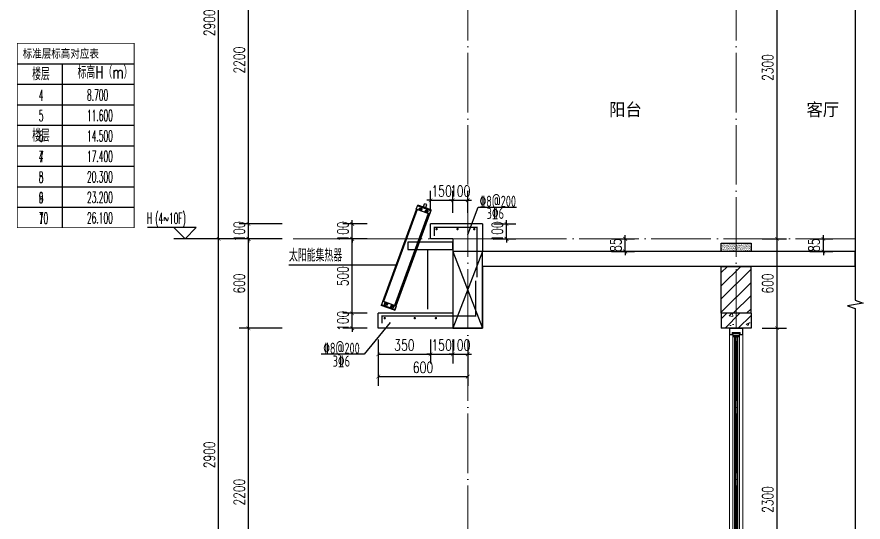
# Model space of a CAD drawing. Extents: x -461650 to 361314, y 245336 to 769729.
# Drawn here: x 239476 to 245150, y 666922 to 670313 of the extents above; entities that cross this region are included whole.
import ezdxf

# ---------------------------------------------------------------- set-up
doc = ezdxf.new("R2010")
doc.units = 0
doc.header["$LTSCALE"] = 1000
doc.linetypes.add('DOTE', pattern=[2.42, 2, -0.2, 0.02, -0.2])
doc.layers.get('0').update_dxf_attribs({"linetype": 'CONTINUOUS'})
doc.layers.get('DEFPOINTS').update_dxf_attribs({"linetype": 'CONTINUOUS'})
for name, color, linetype in [('C-Sheet-图框', 101, 'CONTINUOUS'), ('DIM_ELEV', 3, 'CONTINUOUS'), ('DIM_IDEN', 67, 'CONTINUOUS'), ('DIM_SYMB', 3, 'CONTINUOUS'), ('PUB_DIM', 3, 'CONTINUOUS'), ('PUB_TEXT', 2, 'CONTINUOUS'), ('REIN', 6, 'CONTINUOUS'), ('S-大样-砼线', 7, 'CONTINUOUS'), ('S-引出线', 40, 'CONTINUOUS'), ('TEXT', 2, 'CONTINUOUS'), ('WALL', 5, 'CONTINUOUS'), ('实线层', 7, 'CONTINUOUS'), ('看线', 251, 'CONTINUOUS'), ('立面-看线', 251, 'CONTINUOUS')]:
    doc.layers.add(name, color=color, linetype=linetype)
for name, color, linetype, lineweight in [('DOTE', 19, 'DOTE', 9), ('PUB_HATCH', 8, 'CONTINUOUS', 9), ('S_WINDOW', 144, 'CONTINUOUS', 15), ('细细', 250, 'CONTINUOUS', 0)]:
    doc.layers.add(name, color=color, linetype=linetype, lineweight=lineweight)
doc.styles.add('_TCH_DIM', font='SIMPLEX.shx', dxfattribs={"width": 0.7, "bigfont": 'GBCBIG.shx'})
doc.styles.add('_TCH_DIM_T3', font='SIMPLEX', dxfattribs={"width": 0.705882, "bigfont": 'GBCBIG'})
doc.styles.add('DIM_FONT_T3', font='SIMPLEX', dxfattribs={"width": 0.705882, "bigfont": 'GBCBIG'})
doc.styles.add('TSSD_REIN', font='tssdeng.shx', dxfattribs={"width": 0.7, "height": 300, "bigfont": 'tssdchn.shx'})
doc.styles.add('宋体', font='', dxfattribs={"height": 50})
doc.styles.get('宋体').set_extended_font_data('SimSun')
doc.dimstyles.new('_TCH_ARCH&&25', dxfattribs={"dimtxt": 74.375, "dimasz": 25, "dimexe": 62.5, "dimexo": 75, "dimgap": 25, "dimtad": 1, "dimdec": 0, "dimzin": 0, "dimdsep": 46, "dimtxsty": '_TCH_DIM_T3', "dimblk": 'ARCHTICK', "dimcen": 0.09, "dimclrt": 7, "dimazin": 0, "dimtfac": 1, "dimtdec": 0, "dimtix": 1, "dimtmove": 2, "dimatfit": 3, "dimldrblk": 'ARCHTICK', "dimfxl": 0, "dimtolj": 1, "dimtzin": 0, "dimarcsym": 0})
pattern_1 = [(315, (145053.3697, 680712.4302), (-1.76776695, -1.76776695), []), (315, (145054.5482, 680712.4302), (-1.76776695, -1.76776695), [])]
pattern_2 = [(315, (145053.3697, 678374.192), (-1.76776695, -1.76776695), []), (315, (145054.5482, 678374.192), (-1.76776695, -1.76776695), [])]

# ---------------------------------------------------------------- blocks, each defined once
blk = doc.blocks.new('A$C4D992532')
at = {"layer": 'C-Sheet-图框', "color": 0}
for p, q in [((-871.8, 1100), (-89.1, 1100)), ((-871.8, 1100), (-89.1, 1100)), ((-571.5, 1100), (-571.5, 0)), ((-871.8, 962.5), (-89.1, 962.5)), ((-871.8, 825), (-89.1, 825)), ((-871.8, 687.5), (-89.1, 687.5)), ((-871.8, 550), (-89.1, 550)), ((-871.8, 412.5), (-89.1, 412.5)), ((-871.8, 275), (-89.1, 275)), ((-871.8, 137.5), (-89.1, 137.5))]:
    blk.add_line(p, q, dxfattribs=at)
at = {"layer": 'C-Sheet-图框', "color": 0, "const_width": 6}
blk.add_lwpolyline([(-871.8, 0), (-89.1, 0), (-89.1, 1237.5), (-871.8, 1237.5)], close=True, dxfattribs=at)
at = {"layer": 'PUB_TEXT', "color": 2, "style": '宋体', "width": 0.8}
blk.add_text('标准层标高对应表', height=56.96, dxfattribs=at).set_placement((-835.8, 1139.9))
at = {"layer": 'PUB_TEXT', "style": '_TCH_DIM'}
for s, height, width, p in [('楼层', 84.4, 0.7, (-772.7, 989.5)), ('标高H（m）', 84.4, 0.7, (-468.2, 1000.6)), ('4', 74.4, 0.494118, (-728.4, 851.3)), ('8.700', 74.38, 0.494118, (-405, 853.2)), ('5', 74.4, 0.494118, (-728.4, 713.8)), ('11.600', 74.38, 0.494118, (-405, 715.7)), ('6', 74.4, 0.494118, (-728.4, 576.3)), ('14.500', 74.38, 0.494118, (-405, 578.2)), ('7', 74.4, 0.494118, (-728.4, 438.8)), ('17.400', 74.38, 0.494118, (-405, 440.7)), ('8', 74.4, 0.494118, (-728.4, 301.3)), ('20.300', 74.38, 0.494118, (-405, 303.2)), ('9', 74.4, 0.494118, (-728.4, 163.8)), ('23.200', 74.38, 0.494118, (-405, 165.7)), ('10', 74.38, 0.494118, (-728.4, 26.3)), ('26.100', 74.38, 0.494118, (-405, 28.2))]:
    blk.add_text(s, height=height, dxfattribs=dict(at, width=width)).set_placement(p)
blk = doc.blocks.new('A$C01192DFB')
at = {"layer": '实线层', "color": 5}
for p, q in [((-245.2, 221), (-235.1, 248.7)), ((-244.8, 220.8), (-234.5, 249)), ((-146.5, 211.5), (-236.8, 244.3)), ((-146.9, 212), (-236.2, 244.4)), ((-235.1, 248.7), (-234.7, 248.5)), ((-145.3, 216.4), (-234.6, 248.9)), ((-145.2, 216.5), (-234.5, 249)), ((-219.4, 214.4), (-214.3, 228.2)), ((-196.4, 238.3), (-203, 237.5)), ((-176.7, 228), (-203, 237.5)), ((-196.4, 238.3), (-189.3, 257.6)), ((-196.4, 238.3), (-181.3, 232.8)), ((-174.3, 252.1), (-189.3, 257.6)), ((-181.3, 232.8), (-174.3, 252.1)), ((-181.3, 232.8), (-176.7, 228)), ((-468.5, -396.9), (-243.8, 220.5)), ((-243.5, 220.4), (-468.2, -397)), ((-467.7, -397.2), (-243, 220.2)), ((-240, 219.1), (-464.7, -398.3)), ((-239.5, 218.9), (-464.2, -398.5)), ((-166, 192.2), (-390.7, -425.2)), ((-165.7, 192), (-390.4, -425.3)), ((-381.9, -428.4), (-157.2, 189)), ((-156.8, 188.8), (-381.5, -428.6)), ((-381.1, -428.7), (-156.4, 188.7)), ((-155, 188.2), (-245.2, 221)), ((-219.7, 220.8), (-218.7, 223.5)), ((-217.8, 218.6), (-219.7, 220.8)), ((-218.7, 223.5), (-215.9, 224)), ((-215, 219.1), (-217.8, 218.6)), ((-215.9, 224), (-214, 221.8)), ((-214, 221.8), (-215, 219.1)), ((-179.3, 206.1), (-178.4, 208.8)), ((-177.5, 203.9), (-179.3, 206.1)), ((-179, 199.7), (-174, 213.5)), ((-178.4, 208.8), (-175.5, 209.3)), ((-174.6, 204.4), (-177.5, 203.9)), ((-175.5, 209.3), (-173.7, 207.1)), ((-173.7, 207.1), (-174.6, 204.4)), ((-155.5, 188.3), (-145.2, 216.5)), ((-155, 188.2), (-144.9, 215.9)), ((-144.9, 215.9), (-145.4, 216)), ((-469.9, -396.4), (-480, -424.1)), ((-469.5, -396.6), (-479.7, -424.8)), ((-379.7, -429.2), (-469.9, -396.4)), ((-379.7, -429.2), (-468, -397.1)), ((-480, -424.1), (-479.6, -424.3)), ((-390.4, -457.1), (-479.7, -424.6)), ((-390.5, -457.2), (-479.7, -424.8)), ((-388.2, -452.5), (-478.4, -419.7)), ((-388.8, -452.7), (-478.1, -420.2)), ((-450.2, -412.7), (-451.2, -415.4)), ((-451.2, -415.4), (-449.4, -417.6)), ((-445.9, -408), (-450.9, -421.8)), ((-447.4, -412.2), (-450.2, -412.7)), ((-449.4, -417.6), (-446.5, -417.1)), ((-445.5, -414.4), (-447.4, -412.2)), ((-446.5, -417.1), (-445.5, -414.4)), ((-406.6, -428.6), (-407.6, -431.3)), ((-407.6, -431.3), (-405.7, -433.5)), ((-402.2, -423.9), (-407.2, -437.7)), ((-403.7, -428.1), (-406.6, -428.6)), ((-405.7, -433.5), (-402.9, -433)), ((-401.9, -430.3), (-403.7, -428.1)), ((-402.9, -433), (-401.9, -430.3)), ((-380.2, -429.1), (-390.5, -457.2)), ((-379.7, -429.2), (-389.8, -456.9)), ((-389.8, -456.9), (-390.3, -456.8))]:
    blk.add_line(p, q, dxfattribs=at)
for points in [[(-236.8, 244.3), (-236.7, 244.4), (-236.5, 244.5), (-236.4, 244.5), (-236.2, 244.4)], [(-146.5, 211.5), (-146.5, 211.6), (-146.6, 211.7), (-146.7, 211.9), (-146.9, 212)], [(-478.4, -419.7), (-478.4, -419.8), (-478.4, -420), (-478.2, -420.1), (-478.1, -420.2)], [(-388.2, -452.5), (-388.3, -452.6), (-388.4, -452.7), (-388.6, -452.7), (-388.8, -452.7)]]:
    blk.add_lwpolyline(points, dxfattribs=at)
blk.add_lwpolyline([(0, 0), (-302.4, 0), (-302.4, -49.7), (0, -49.7)], close=True, dxfattribs=at)
for centre, radius in [((-216.8, 221.3), 10), ((-216.8, 221.3), 9.5), ((-176.5, 206.6), 10), ((-176.5, 206.6), 9.5), ((-448.4, -414.9), 10), ((-448.4, -414.9), 9.5), ((-404.7, -430.8), 10), ((-404.7, -430.8), 9.5)]:
    blk.add_circle(centre, radius, dxfattribs=at)
for centre, start, end in [((-234.7, 248.5), 70, 160), ((-145.4, 216), 340, 70), ((-479.6, -424.3), 160, 250), ((-390.3, -456.8), 250, 340)]:
    blk.add_arc(centre, 0.5, start, end, dxfattribs=at)
blk = doc.blocks.new('_ArchTick')
at = {"color": 0, "linetype": 'ByBlock', "const_width": 0.15}
blk.add_lwpolyline([(-0.5, -0.5), (0.5, 0.5)], dxfattribs=at)
blk = doc.blocks.new('*D182')
at = {"layer": 'DEFPOINTS', "color": 0}
for p in [(871532.9, -114286.1), (871707.5, -114286.1), (871707.5, -114386.1)]:
    blk.add_point(p, dxfattribs=at)
at = {"layer": 'PUB_DIM', "color": 0, "lineweight": -2}
for p, q in [((871532.9, -114286.1), (871532.9, -114261.1)), ((871632.5, -114286.1), (871470.4, -114286.1)), ((871532.9, -114386.1), (871532.9, -114286.1)), ((871632.5, -114386.1), (871470.4, -114386.1)), ((871532.9, -114386.1), (871532.9, -114411.1))]:
    blk.add_line(p, q, dxfattribs=at)
at = {"layer": 'PUB_DIM', "color": 0, "lineweight": -2, "xscale": 25, "yscale": 25, "zscale": 25}
for p, rotation in [((871532.9, -114286.1), 270), ((871532.9, -114386.1), 90)]:
    blk.add_blockref('_ArchTick', p, dxfattribs=dict(at, rotation=rotation))
at = {"layer": 'PUB_DIM', "color": 7, "insert": (871470.7, -114336.1), "char_height": 74.38, "attachment_point": 5, "rotation": 90, "style": '_TCH_DIM_T3'}
blk.add_mtext('\\A1;100', dxfattribs=at)
blk = doc.blocks.new('*D183')
at = {"layer": 'DEFPOINTS', "color": 0}
for p in [(871532.9, -114386.1), (871707.5, -114386.1), (871707.5, -114886.1)]:
    blk.add_point(p, dxfattribs=at)
at = {"layer": 'PUB_DIM', "color": 0, "lineweight": -2}
for p, q in [((871632.5, -114386.1), (871470.4, -114386.1)), ((871532.9, -114886.1), (871532.9, -114386.1)), ((871632.5, -114886.1), (871470.4, -114886.1))]:
    blk.add_line(p, q, dxfattribs=at)
at = {"layer": 'PUB_DIM', "color": 0, "lineweight": -2, "xscale": 25, "yscale": 25, "zscale": 25}
for p, rotation in [((871532.9, -114386.1), 90), ((871532.9, -114886.1), 270)]:
    blk.add_blockref('_ArchTick', p, dxfattribs=dict(at, rotation=rotation))
at = {"layer": 'PUB_DIM', "color": 7, "insert": (871470.7, -114636.1), "char_height": 74.38, "attachment_point": 5, "rotation": 90, "style": '_TCH_DIM_T3'}
blk.add_mtext('\\A1;500', dxfattribs=at)
blk = doc.blocks.new('*D184')
at = {"layer": 'DEFPOINTS', "color": 0}
for p in [(871532.9, -114886.1), (871707.5, -114886.1), (871707.5, -114986.1)]:
    blk.add_point(p, dxfattribs=at)
at = {"layer": 'PUB_DIM', "color": 0, "lineweight": -2}
for p, q in [((871632.5, -114886.1), (871470.4, -114886.1)), ((871532.9, -114886.1), (871532.9, -114861.1)), ((871532.9, -114986.1), (871532.9, -114886.1)), ((871632.5, -114986.1), (871470.4, -114986.1)), ((871532.9, -114986.1), (871532.9, -115011.1))]:
    blk.add_line(p, q, dxfattribs=at)
at = {"layer": 'PUB_DIM', "color": 0, "lineweight": -2, "xscale": 25, "yscale": 25, "zscale": 25}
for p, rotation in [((871532.9, -114886.1), 270), ((871532.9, -114986.1), 90)]:
    blk.add_blockref('_ArchTick', p, dxfattribs=dict(at, rotation=rotation))
at = {"layer": 'PUB_DIM', "color": 7, "insert": (871470.7, -114936.1), "char_height": 74.38, "attachment_point": 5, "rotation": 90, "style": '_TCH_DIM_T3'}
blk.add_mtext('\\A1;100', dxfattribs=at)
blk = doc.blocks.new('*D185')
at = {"layer": 'DEFPOINTS', "color": 0}
for p in [(872407.5, -114286.1), (872567.5, -114286.1), (872407.5, -114386.1)]:
    blk.add_point(p, dxfattribs=at)
at = {"layer": 'PUB_DIM', "color": 0, "lineweight": -2}
for p, q in [((872567.5, -114286.1), (872567.5, -114261.1)), ((872482.5, -114286.1), (872630, -114286.1)), ((872567.5, -114386.1), (872567.5, -114286.1)), ((872482.5, -114386.1), (872630, -114386.1)), ((872567.5, -114386.1), (872567.5, -114411.1))]:
    blk.add_line(p, q, dxfattribs=at)
at = {"layer": 'PUB_DIM', "color": 0, "lineweight": -2, "xscale": 25, "yscale": 25, "zscale": 25}
for p, rotation in [((872567.5, -114286.1), 270), ((872567.5, -114386.1), 90)]:
    blk.add_blockref('_ArchTick', p, dxfattribs=dict(at, rotation=rotation))
at = {"layer": 'PUB_DIM', "color": 7, "insert": (872505.3, -114336.1), "char_height": 74.38, "attachment_point": 5, "rotation": 90, "style": '_TCH_DIM_T3'}
blk.add_mtext('\\A1;100', dxfattribs=at)
blk = doc.blocks.new('*D186')
at = {"layer": 'DEFPOINTS', "color": 0}
for p in [(872207.5, -114127.5), (872057.5, -114286.1), (872207.5, -114286.1)]:
    blk.add_point(p, dxfattribs=at)
at = {"layer": 'PUB_DIM', "color": 0, "lineweight": -2}
for p, q in [((872057.5, -114211.1), (872057.5, -114065)), ((872207.5, -114211.1), (872207.5, -114065)), ((872057.5, -114127.5), (872032.5, -114127.5)), ((872057.5, -114127.5), (872207.5, -114127.5)), ((872207.5, -114127.5), (872232.5, -114127.5))]:
    blk.add_line(p, q, dxfattribs=at)
at = {"layer": 'PUB_DIM', "color": 0, "lineweight": -2, "xscale": 25, "yscale": 25, "zscale": 25}
blk.add_blockref('_ArchTick', (872057.5, -114127.5), dxfattribs=at)
at = {"layer": 'PUB_DIM', "color": 0, "lineweight": -2, "xscale": 25, "yscale": 25, "zscale": 25, "rotation": 180}
blk.add_blockref('_ArchTick', (872207.5, -114127.5), dxfattribs=at)
at = {"layer": 'PUB_DIM', "color": 7, "insert": (872132.5, -114065.3), "char_height": 74.38, "attachment_point": 5, "style": '_TCH_DIM_T3'}
blk.add_mtext('\\A1;150', dxfattribs=at)
blk = doc.blocks.new('*D187')
at = {"layer": 'DEFPOINTS', "color": 0}
for p in [(872307.5, -114127.5), (872207.5, -114286.1), (872307.5, -114286.1)]:
    blk.add_point(p, dxfattribs=at)
at = {"layer": 'PUB_DIM', "color": 0, "lineweight": -2}
for p, q in [((872207.5, -114211.1), (872207.5, -114065)), ((872307.5, -114211.1), (872307.5, -114065)), ((872207.5, -114127.5), (872182.5, -114127.5)), ((872207.5, -114127.5), (872307.5, -114127.5)), ((872307.5, -114127.5), (872332.5, -114127.5))]:
    blk.add_line(p, q, dxfattribs=at)
at = {"layer": 'PUB_DIM', "color": 0, "lineweight": -2, "xscale": 25, "yscale": 25, "zscale": 25}
blk.add_blockref('_ArchTick', (872207.5, -114127.5), dxfattribs=at)
at = {"layer": 'PUB_DIM', "color": 0, "lineweight": -2, "xscale": 25, "yscale": 25, "zscale": 25, "rotation": 180}
blk.add_blockref('_ArchTick', (872307.5, -114127.5), dxfattribs=at)
at = {"layer": 'PUB_DIM', "color": 7, "insert": (872257.5, -114065.3), "char_height": 74.38, "attachment_point": 5, "style": '_TCH_DIM_T3'}
blk.add_mtext('\\A1;100', dxfattribs=at)
blk = doc.blocks.new('*D188')
at = {"layer": 'DEFPOINTS', "color": 0}
for p in [(874526.4, -114386.1), (874692.4, -114386.1), (874526.4, -114471.1)]:
    blk.add_point(p, dxfattribs=at)
at = {"layer": 'PUB_DIM', "color": 0, "lineweight": -2}
for p, q in [((874601.4, -114386.1), (874754.9, -114386.1)), ((874692.4, -114386.1), (874692.4, -114361.1)), ((874692.4, -114471.1), (874692.4, -114386.1)), ((874601.4, -114471.1), (874754.9, -114471.1)), ((874692.4, -114471.1), (874692.4, -114496.1))]:
    blk.add_line(p, q, dxfattribs=at)
at = {"layer": 'PUB_DIM', "color": 0, "lineweight": -2, "xscale": 25, "yscale": 25, "zscale": 25}
for p, rotation in [((874692.4, -114386.1), 270), ((874692.4, -114471.1), 90)]:
    blk.add_blockref('_ArchTick', p, dxfattribs=dict(at, rotation=rotation))
at = {"layer": 'PUB_DIM', "color": 7, "insert": (874630.2, -114428.6), "char_height": 74.38, "attachment_point": 5, "rotation": 90, "style": '_TCH_DIM_T3'}
blk.add_mtext('\\A1;85', dxfattribs=at)
blk = doc.blocks.new('*D189')
at = {"layer": 'DEFPOINTS', "color": 0}
for p in [(873197.3, -114386.1), (873363.3, -114386.1), (873197.3, -114471.1)]:
    blk.add_point(p, dxfattribs=at)
at = {"layer": 'PUB_DIM', "color": 0, "lineweight": -2}
for p, q in [((873272.3, -114386.1), (873425.8, -114386.1)), ((873363.3, -114386.1), (873363.3, -114361.1)), ((873363.3, -114471.1), (873363.3, -114386.1)), ((873272.3, -114471.1), (873425.8, -114471.1)), ((873363.3, -114471.1), (873363.3, -114496.1))]:
    blk.add_line(p, q, dxfattribs=at)
at = {"layer": 'PUB_DIM', "color": 0, "lineweight": -2, "xscale": 25, "yscale": 25, "zscale": 25}
for p, rotation in [((873363.3, -114386.1), 270), ((873363.3, -114471.1), 90)]:
    blk.add_blockref('_ArchTick', p, dxfattribs=dict(at, rotation=rotation))
at = {"layer": 'PUB_DIM', "color": 7, "insert": (873301.1, -114428.6), "char_height": 74.38, "attachment_point": 5, "rotation": 90, "style": '_TCH_DIM_T3'}
blk.add_mtext('\\A1;85', dxfattribs=at)
blk = doc.blocks.new('*D190')
at = {"layer": 'DEFPOINTS', "color": 0}
for p in [(871707.5, -114986.1), (872057.5, -114986.1), (872057.5, -115161.1)]:
    blk.add_point(p, dxfattribs=at)
at = {"layer": 'PUB_DIM', "color": 0, "lineweight": -2}
for p, q in [((871707.5, -115061.1), (871707.5, -115223.6)), ((872057.5, -115061.1), (872057.5, -115223.6)), ((871707.5, -115161.1), (872057.5, -115161.1))]:
    blk.add_line(p, q, dxfattribs=at)
at = {"layer": 'PUB_DIM', "color": 0, "lineweight": -2, "xscale": 25, "yscale": 25, "zscale": 25, "rotation": 180}
blk.add_blockref('_ArchTick', (871707.5, -115161.1), dxfattribs=at)
at = {"layer": 'PUB_DIM', "color": 0, "lineweight": -2, "xscale": 25, "yscale": 25, "zscale": 25}
blk.add_blockref('_ArchTick', (872057.5, -115161.1), dxfattribs=at)
at = {"layer": 'PUB_DIM', "color": 7, "insert": (871882.5, -115099), "char_height": 74.38, "attachment_point": 5, "style": '_TCH_DIM_T3'}
blk.add_mtext('\\A1;350', dxfattribs=at)
blk = doc.blocks.new('*D191')
at = {"layer": 'DEFPOINTS', "color": 0}
for p in [(872057.5, -114986.1), (872207.5, -114986.1), (872207.5, -115161.1)]:
    blk.add_point(p, dxfattribs=at)
at = {"layer": 'PUB_DIM', "color": 0, "lineweight": -2}
for p, q in [((872057.5, -115061.1), (872057.5, -115223.6)), ((872207.5, -115061.1), (872207.5, -115223.6)), ((872057.5, -115161.1), (872032.5, -115161.1)), ((872057.5, -115161.1), (872207.5, -115161.1)), ((872207.5, -115161.1), (872232.5, -115161.1))]:
    blk.add_line(p, q, dxfattribs=at)
at = {"layer": 'PUB_DIM', "color": 0, "lineweight": -2, "xscale": 25, "yscale": 25, "zscale": 25}
blk.add_blockref('_ArchTick', (872057.5, -115161.1), dxfattribs=at)
at = {"layer": 'PUB_DIM', "color": 0, "lineweight": -2, "xscale": 25, "yscale": 25, "zscale": 25, "rotation": 180}
blk.add_blockref('_ArchTick', (872207.5, -115161.1), dxfattribs=at)
at = {"layer": 'PUB_DIM', "color": 7, "insert": (872132.5, -115099), "char_height": 74.38, "attachment_point": 5, "style": '_TCH_DIM_T3'}
blk.add_mtext('\\A1;150', dxfattribs=at)
blk = doc.blocks.new('*D192')
at = {"layer": 'DEFPOINTS', "color": 0}
for p in [(872207.5, -114986.1), (872307.5, -114986.1), (872307.5, -115161.1)]:
    blk.add_point(p, dxfattribs=at)
at = {"layer": 'PUB_DIM', "color": 0, "lineweight": -2}
for p, q in [((872207.5, -115061.1), (872207.5, -115223.6)), ((872307.5, -115061.1), (872307.5, -115223.6)), ((872207.5, -115161.1), (872182.5, -115161.1)), ((872207.5, -115161.1), (872307.5, -115161.1)), ((872307.5, -115161.1), (872332.5, -115161.1))]:
    blk.add_line(p, q, dxfattribs=at)
at = {"layer": 'PUB_DIM', "color": 0, "lineweight": -2, "xscale": 25, "yscale": 25, "zscale": 25}
blk.add_blockref('_ArchTick', (872207.5, -115161.1), dxfattribs=at)
at = {"layer": 'PUB_DIM', "color": 0, "lineweight": -2, "xscale": 25, "yscale": 25, "zscale": 25, "rotation": 180}
blk.add_blockref('_ArchTick', (872307.5, -115161.1), dxfattribs=at)
at = {"layer": 'PUB_DIM', "color": 7, "insert": (872257.5, -115099), "char_height": 74.38, "attachment_point": 5, "style": '_TCH_DIM_T3'}
blk.add_mtext('\\A1;100', dxfattribs=at)
blk = doc.blocks.new('*D193')
at = {"layer": 'DEFPOINTS', "color": 0}
for p in [(871707.5, -114986.1), (872307.5, -114986.1), (872307.5, -115311.1)]:
    blk.add_point(p, dxfattribs=at)
at = {"layer": 'PUB_DIM', "color": 0, "lineweight": -2}
for p, q in [((871707.5, -115061.1), (871707.5, -115373.6)), ((872307.5, -115061.1), (872307.5, -115373.6)), ((871707.5, -115311.1), (872307.5, -115311.1))]:
    blk.add_line(p, q, dxfattribs=at)
at = {"layer": 'PUB_DIM', "color": 0, "lineweight": -2, "xscale": 25, "yscale": 25, "zscale": 25, "rotation": 180}
blk.add_blockref('_ArchTick', (871707.5, -115311.1), dxfattribs=at)
at = {"layer": 'PUB_DIM', "color": 0, "lineweight": -2, "xscale": 25, "yscale": 25, "zscale": 25}
blk.add_blockref('_ArchTick', (872307.5, -115311.1), dxfattribs=at)
at = {"layer": 'PUB_DIM', "color": 7, "insert": (872007.5, -115249), "char_height": 74.38, "attachment_point": 5, "style": '_TCH_DIM_T3'}
blk.add_mtext('\\A1;600', dxfattribs=at)
blk = doc.blocks.new('afzdfsregf')
at = {"layer": '细细'}
h = blk.add_hatch(dxfattribs=at)
h.set_pattern_fill('金属', color=256, style=0)
h.set_pattern_definition(pattern_1)
h.paths.add_polyline_path([(221063.8, 608913.8), (221043.8, 608913.8), (221043.8, 608927.3), (220993.8, 608927.3), (220993.8, 608913.8), (220973.8, 608913.8), (220973.8, 608958.8), (221063.8, 608958.8)])
h.paths.add_polyline_path([(221045.8, 608929.3), (221045.8, 608915.8), (221061.8, 608915.8), (221061.8, 608956.8), (220975.8, 608956.8), (220975.8, 608915.8), (220991.8, 608915.8), (220991.8, 608929.3)], flags=16)
h = blk.add_hatch(dxfattribs=at)
h.set_pattern_fill('金属', color=256, style=0)
h.set_pattern_definition(pattern_1)
h.paths.add_polyline_path([(220996.3, 608925.3), (220996.3, 608900.3), (221008.3, 608900.3), (221008.3, 608910.3), (221029.3, 608910.3), (221029.3, 608900.3), (221041.3, 608900.3), (221041.3, 608925.3)])
h.paths.add_polyline_path([(221039.3, 608923.3), (221039.3, 608902.3), (221031.3, 608902.3), (221031.3, 608912.3), (221006.3, 608912.3), (221006.3, 608902.3), (220998.3, 608902.3), (220998.3, 608923.3)], flags=16)
h = blk.add_hatch(color=256, dxfattribs=at)
edge = h.paths.add_edge_path()
edge.add_line((221023.3, 608910.3), (221023.3, 608898.3))
edge.add_arc((221018.8, 608890), 9.44, 61.5175, 118.4825)
edge.add_line((221014.3, 608898.3), (221014.3, 608910.3))
edge.add_arc((221018.8, 608918.6), 9.44, 241.5175, 298.4825)
h = blk.add_hatch(dxfattribs=at)
h.set_pattern_fill('金属', color=256, style=0)
h.set_pattern_definition(pattern_2)
h.paths.add_polyline_path([(221063.8, 606703.8), (221043.8, 606703.8), (221043.8, 606690.3), (220993.8, 606690.3), (220993.8, 606703.8), (220973.8, 606703.8), (220973.8, 606658.8), (221063.8, 606658.8)])
h.paths.add_polyline_path([(221045.8, 606688.3), (221045.8, 606701.8), (221061.8, 606701.8), (221061.8, 606660.8), (220975.8, 606660.8), (220975.8, 606701.8), (220991.8, 606701.8), (220991.8, 606688.3)], flags=16)
h = blk.add_hatch(dxfattribs=at)
h.set_pattern_fill('金属', color=256, style=0)
h.set_pattern_definition(pattern_2)
h.paths.add_polyline_path([(220996.3, 606692.3), (220996.3, 606717.3), (221008.3, 606717.3), (221008.3, 606707.3), (221029.3, 606707.3), (221029.3, 606717.3), (221041.3, 606717.3), (221041.3, 606692.3)])
h.paths.add_polyline_path([(221039.3, 606694.3), (221039.3, 606715.3), (221031.3, 606715.3), (221031.3, 606705.3), (221006.3, 606705.3), (221006.3, 606715.3), (220998.3, 606715.3), (220998.3, 606694.3)], flags=16)
h = blk.add_hatch(color=256, dxfattribs=at)
edge = h.paths.add_edge_path()
edge.add_line((221023.3, 606707.3), (221023.3, 606719.3))
edge.add_arc((221018.8, 606727.6), 9.44, 241.5175, 298.4825, ccw=False)
edge.add_line((221014.3, 606719.3), (221014.3, 606707.3))
edge.add_arc((221018.8, 606699), 9.44, 61.5175, 118.4825, ccw=False)
at = {"layer": 'S_WINDOW'}
for p, q in [((220973.8, 606703.8), (220973.8, 608913.8)), ((220996.3, 606717.3), (220996.3, 608900.3)), ((221041.3, 606717.3), (221041.3, 608900.3)), ((221063.8, 606703.8), (221063.8, 608913.8))]:
    blk.add_line(p, q, dxfattribs=at)
for points in [[(220973.8, 608958.8), (220973.8, 608913.8), (220993.8, 608913.8), (220993.8, 608927.3), (221043.8, 608927.3), (221043.8, 608913.8), (221063.8, 608913.8), (221063.8, 608958.8)], [(220975.8, 608956.8), (220975.8, 608915.8), (220991.8, 608915.8), (220991.8, 608929.3), (221045.8, 608929.3), (221045.8, 608915.8), (221061.8, 608915.8), (221061.8, 608956.8)], [(220996.3, 608925.3), (220996.3, 608900.3), (221008.3, 608900.3), (221008.3, 608910.3), (221029.3, 608910.3), (221029.3, 608900.3), (221041.3, 608900.3), (221041.3, 608925.3)], [(220998.3, 608923.3), (220998.3, 608902.3), (221006.3, 608902.3), (221006.3, 608912.3), (221031.3, 608912.3), (221031.3, 608902.3), (221039.3, 608902.3), (221039.3, 608923.3)], [(220973.8, 606658.8), (220973.8, 606703.8), (220993.8, 606703.8), (220993.8, 606690.3), (221043.8, 606690.3), (221043.8, 606703.8), (221063.8, 606703.8), (221063.8, 606658.8)], [(220975.8, 606660.8), (220975.8, 606701.8), (220991.8, 606701.8), (220991.8, 606688.3), (221045.8, 606688.3), (221045.8, 606701.8), (221061.8, 606701.8), (221061.8, 606660.8)], [(220996.3, 606692.3), (220996.3, 606717.3), (221008.3, 606717.3), (221008.3, 606707.3), (221029.3, 606707.3), (221029.3, 606717.3), (221041.3, 606717.3), (221041.3, 606692.3)], [(220998.3, 606694.3), (220998.3, 606715.3), (221006.3, 606715.3), (221006.3, 606705.3), (221031.3, 606705.3), (221031.3, 606715.3), (221039.3, 606715.3), (221039.3, 606694.3)]]:
    blk.add_lwpolyline(points, close=True, dxfattribs=at)
at = {"layer": '细细'}
for points in [[(221008.3, 608900.3), (221008.3, 606717.3)], [(221014.3, 606719.3), (221014.3, 608910.3)], [(221023.3, 606719.3), (221023.3, 608910.3)], [(221029.3, 608900.3), (221029.3, 606717.3)]]:
    blk.add_lwpolyline(points, dxfattribs=at)
for points in [[(221023.3, 608910.3), (221023.3, 608898.3, 0.253805), (221014.3, 608898.3), (221014.3, 608910.3, 0.253805)], [(221023.3, 606707.3), (221023.3, 606719.3, -0.253805), (221014.3, 606719.3), (221014.3, 606707.3, -0.253805)]]:
    blk.add_lwpolyline(points, format="xyb", close=True, dxfattribs=at)
blk = doc.blocks.new('*D1128')
at = {"layer": 'DEFPOINTS', "color": 0}
for p in [(244398.5, 668223), (244572.5, 668223), (244398.5, 665923)]:
    blk.add_point(p, dxfattribs=at)
at = {"layer": 'PUB_DIM', "color": 0, "lineweight": -2}
for p, q in [((244473.5, 668223), (244635, 668223)), ((244572.5, 665923), (244572.5, 668223)), ((244473.5, 665923), (244635, 665923))]:
    blk.add_line(p, q, dxfattribs=at)
at = {"layer": 'PUB_DIM', "color": 0, "lineweight": -2, "xscale": 25, "yscale": 25, "zscale": 25}
for p, rotation in [((244572.5, 668223), 90), ((244572.5, 665923), 270)]:
    blk.add_blockref('_ArchTick', p, dxfattribs=dict(at, rotation=rotation))
at = {"layer": 'PUB_DIM', "color": 7, "insert": (244510.3, 667073), "char_height": 74.38, "attachment_point": 5, "rotation": 90, "style": '_TCH_DIM_T3'}
blk.add_mtext('\\A1;2300', dxfattribs=at)
blk = doc.blocks.new('*D1129')
at = {"layer": 'DEFPOINTS', "color": 0}
for p in [(244398.5, 668823), (244572.5, 668823), (244398.5, 668223)]:
    blk.add_point(p, dxfattribs=at)
at = {"layer": 'PUB_DIM', "color": 0, "lineweight": -2}
for p, q in [((244473.5, 668823), (244635, 668823)), ((244572.5, 668223), (244572.5, 668823)), ((244473.5, 668223), (244635, 668223))]:
    blk.add_line(p, q, dxfattribs=at)
at = {"layer": 'PUB_DIM', "color": 0, "lineweight": -2, "xscale": 25, "yscale": 25, "zscale": 25}
for p, rotation in [((244572.5, 668823), 90), ((244572.5, 668223), 270)]:
    blk.add_blockref('_ArchTick', p, dxfattribs=dict(at, rotation=rotation))
at = {"layer": 'PUB_DIM', "color": 7, "insert": (244510.3, 668523), "char_height": 74.38, "attachment_point": 5, "rotation": 90, "style": '_TCH_DIM_T3'}
blk.add_mtext('\\A1;600', dxfattribs=at)
blk = doc.blocks.new('*D1130')
at = {"layer": 'DEFPOINTS', "color": 0}
for p in [(244398.5, 671123), (244572.5, 671123), (244398.5, 668823)]:
    blk.add_point(p, dxfattribs=at)
at = {"layer": 'PUB_DIM', "color": 0, "lineweight": -2}
for p, q in [((244473.5, 671123), (244635, 671123)), ((244572.5, 668823), (244572.5, 671123)), ((244473.5, 668823), (244635, 668823))]:
    blk.add_line(p, q, dxfattribs=at)
at = {"layer": 'PUB_DIM', "color": 0, "lineweight": -2, "xscale": 25, "yscale": 25, "zscale": 25}
for p, rotation in [((244572.5, 671123), 90), ((244572.5, 668823), 270)]:
    blk.add_blockref('_ArchTick', p, dxfattribs=dict(at, rotation=rotation))
at = {"layer": 'PUB_DIM', "color": 7, "insert": (244510.3, 669973), "char_height": 74.38, "attachment_point": 5, "rotation": 90, "style": '_TCH_DIM_T3'}
blk.add_mtext('\\A1;2300', dxfattribs=at)
blk = doc.blocks.new('*D1203')
at = {"layer": 'DEFPOINTS', "color": 0}
for p in [(241028.3, 668223), (241328.3, 668223), (241328.3, 666023)]:
    blk.add_point(p, dxfattribs=at)
at = {"layer": 'PUB_DIM', "color": 0, "lineweight": -2}
for p, q in [((241253.3, 668223), (240965.8, 668223)), ((241028.3, 666023), (241028.3, 668223)), ((241253.3, 666023), (240965.8, 666023))]:
    blk.add_line(p, q, dxfattribs=at)
at = {"layer": 'PUB_DIM', "color": 0, "lineweight": -2, "xscale": 25, "yscale": 25, "zscale": 25}
for p, rotation in [((241028.3, 668223), 90), ((241028.3, 666023), 270)]:
    blk.add_blockref('_ArchTick', p, dxfattribs=dict(at, rotation=rotation))
at = {"layer": 'PUB_DIM', "color": 7, "insert": (240966.2, 667123), "char_height": 74.38, "attachment_point": 5, "rotation": 90, "style": '_TCH_DIM_T3'}
blk.add_mtext('\\A1;2200', dxfattribs=at)
blk = doc.blocks.new('*D1204')
at = {"layer": 'DEFPOINTS', "color": 0}
for p in [(241028.3, 668823), (241328.3, 668823), (241328.3, 668223)]:
    blk.add_point(p, dxfattribs=at)
at = {"layer": 'PUB_DIM', "color": 0, "lineweight": -2}
for p, q in [((241253.3, 668823), (240965.8, 668823)), ((241028.3, 668223), (241028.3, 668823)), ((241253.3, 668223), (240965.8, 668223))]:
    blk.add_line(p, q, dxfattribs=at)
at = {"layer": 'PUB_DIM', "color": 0, "lineweight": -2, "xscale": 25, "yscale": 25, "zscale": 25}
for p, rotation in [((241028.3, 668823), 90), ((241028.3, 668223), 270)]:
    blk.add_blockref('_ArchTick', p, dxfattribs=dict(at, rotation=rotation))
at = {"layer": 'PUB_DIM', "color": 7, "insert": (240966.2, 668523), "char_height": 74.38, "attachment_point": 5, "rotation": 90, "style": '_TCH_DIM_T3'}
blk.add_mtext('\\A1;600', dxfattribs=at)
blk = doc.blocks.new('*D1205')
at = {"layer": 'DEFPOINTS', "color": 0}
for p in [(241028.3, 668923), (241328.3, 668923), (241328.3, 668823)]:
    blk.add_point(p, dxfattribs=at)
at = {"layer": 'PUB_DIM', "color": 0, "lineweight": -2}
for p, q in [((241253.3, 668923), (240965.8, 668923)), ((241028.3, 668923), (241028.3, 668948)), ((241028.3, 668823), (241028.3, 668923)), ((241253.3, 668823), (240965.8, 668823)), ((241028.3, 668823), (241028.3, 668798))]:
    blk.add_line(p, q, dxfattribs=at)
at = {"layer": 'PUB_DIM', "color": 0, "lineweight": -2, "xscale": 25, "yscale": 25, "zscale": 25}
for p, rotation in [((241028.3, 668923), 270), ((241028.3, 668823), 90)]:
    blk.add_blockref('_ArchTick', p, dxfattribs=dict(at, rotation=rotation))
at = {"layer": 'PUB_DIM', "color": 7, "insert": (240966.2, 668873), "char_height": 74.38, "attachment_point": 5, "rotation": 90, "style": '_TCH_DIM_T3'}
blk.add_mtext('\\A1;100', dxfattribs=at)
blk = doc.blocks.new('*D1206')
at = {"layer": 'DEFPOINTS', "color": 0}
for p in [(241028.3, 671123), (241328.3, 671123), (241328.3, 668923)]:
    blk.add_point(p, dxfattribs=at)
at = {"layer": 'PUB_DIM', "color": 0, "lineweight": -2}
for p, q in [((241253.3, 671123), (240965.8, 671123)), ((241028.3, 668923), (241028.3, 671123)), ((241253.3, 668923), (240965.8, 668923))]:
    blk.add_line(p, q, dxfattribs=at)
at = {"layer": 'PUB_DIM', "color": 0, "lineweight": -2, "xscale": 25, "yscale": 25, "zscale": 25}
for p, rotation in [((241028.3, 671123), 90), ((241028.3, 668923), 270)]:
    blk.add_blockref('_ArchTick', p, dxfattribs=dict(at, rotation=rotation))
at = {"layer": 'PUB_DIM', "color": 7, "insert": (240966.2, 670023), "char_height": 74.38, "attachment_point": 5, "rotation": 90, "style": '_TCH_DIM_T3'}
blk.add_mtext('\\A1;2200', dxfattribs=at)
blk = doc.blocks.new('*D1218')
at = {"layer": 'DEFPOINTS', "color": 0}
for p in [(240828.3, 668823), (241328.3, 668823), (241328.3, 665923)]:
    blk.add_point(p, dxfattribs=at)
at = {"layer": 'PUB_DIM', "color": 0, "lineweight": -2}
for p, q in [((241253.3, 668823), (240765.8, 668823)), ((240828.3, 665923), (240828.3, 668823)), ((241253.3, 665923), (240765.8, 665923))]:
    blk.add_line(p, q, dxfattribs=at)
at = {"layer": 'PUB_DIM', "color": 0, "lineweight": -2, "xscale": 25, "yscale": 25, "zscale": 25}
for p, rotation in [((240828.3, 668823), 90), ((240828.3, 665923), 270)]:
    blk.add_blockref('_ArchTick', p, dxfattribs=dict(at, rotation=rotation))
at = {"layer": 'PUB_DIM', "color": 7, "insert": (240766.2, 667373), "char_height": 74.38, "attachment_point": 5, "rotation": 90, "style": '_TCH_DIM_T3'}
blk.add_mtext('\\A1;2900', dxfattribs=at)
blk = doc.blocks.new('*D1219')
at = {"layer": 'DEFPOINTS', "color": 0}
for p in [(240828.3, 671723), (241328.3, 671723), (241328.3, 668823)]:
    blk.add_point(p, dxfattribs=at)
at = {"layer": 'PUB_DIM', "color": 0, "lineweight": -2}
for p, q in [((241253.3, 671723), (240765.8, 671723)), ((240828.3, 668823), (240828.3, 671723)), ((241253.3, 668823), (240765.8, 668823))]:
    blk.add_line(p, q, dxfattribs=at)
at = {"layer": 'PUB_DIM', "color": 0, "lineweight": -2, "xscale": 25, "yscale": 25, "zscale": 25}
for p, rotation in [((240828.3, 671723), 90), ((240828.3, 668823), 270)]:
    blk.add_blockref('_ArchTick', p, dxfattribs=dict(at, rotation=rotation))
at = {"layer": 'PUB_DIM', "color": 7, "insert": (240766.2, 670273), "char_height": 74.38, "attachment_point": 5, "rotation": 90, "style": '_TCH_DIM_T3'}
blk.add_mtext('\\A1;2900', dxfattribs=at)
blk = doc.blocks.new('A$C6EAB53B2')
at = {"layer": 'REIN'}
blk.add_lwpolyline([(818.6, 871.6, 9, 9, 0), (818.6, 929.8, 9, 9, 0), (1104.4, 929.8, 9, 9, 0), (1104.4, 595.1, 9, 9, 0)], format="xyseb", dxfattribs=at)
at = {"layer": 'REIN', "const_width": 8}
for points in [[(829.1, 917.5, 1), (837.1, 917.5, 1)], [(969.6, 917.5, 1), (977.6, 917.5, 1)], [(1082.2, 917.5, 1), (1090.2, 917.5, 1)], [(481.4, 320.3, 1), (489.4, 320.3, 1)], [(682.9, 320.3, 1), (690.9, 320.3, 1)], [(824.6, 320.3, 1), (832.6, 320.3, 1)]]:
    blk.add_lwpolyline(points, format="xyb", close=True, dxfattribs=at)
at = {"layer": 'REIN', "const_width": 9}
blk.add_lwpolyline([(467.5, 285.1), (467.5, 335.4), (1096.1, 335.4), (1096.1, 572.3)], dxfattribs=at)
at = {"layer": 'S-大样-砼线'}
for p, q in [((942.2, 767.5), (1142.2, 252.5)), ((1142.2, 767.5), (942.2, 252.5))]:
    blk.add_line(p, q, dxfattribs=at)
blk.add_lwpolyline([(1142.2, 767.5), (942.2, 767.5), (942.2, 252.5), (1142.2, 252.5)], close=True, dxfattribs=at)
at = {"layer": 'S-引出线'}
for points in [[(1042.2, 882.2), (1112.8, 1064.4), (1369.8, 1064.4)], [(521.6, 291.2), (347.8, 77.8), (59.4, 77.8)]]:
    blk.add_lwpolyline(points, dxfattribs=at)
at = {"layer": 'TEXT', "style": 'TSSD_REIN', "width": 0.7}
for s, p in [('%%1328@200', (1121, 1067)), ('3%%1326', (1168.9, 986.1)), ('%%1328@200', (72.9, 80.4)), ('3%%1326', (136.7, -5.8))]:
    blk.add_text(s, height=75, rotation=0, dxfattribs=at).set_placement(p)
blk = doc.blocks.new('GDGDGDRGRDGDR')
at = {"layer": 'PUB_HATCH'}
h = blk.add_hatch(dxfattribs=at)
h.set_pattern_fill('普通砖', color=256, scale=25, style=0)
h.set_pattern_definition([(45, (0, 44.88), (-44.1941915, 44.1941915), [])])
h.paths.add_polyline_path([(874007.5, -114886.1), (874207.5, -114886.1), (874207.5, -114571.1), (874007.5, -114571.1)])
h = blk.add_hatch(dxfattribs=at)
h.set_pattern_fill('钢筋混凝土', color=256, scale=25, style=0)
h.set_pattern_definition([(45, (0, 0), (-44.194174, 44.194174), []), (50, (0, 0), (179.315046, -15.688034), [18.75, -206.25]), (355, (0, 0), (-34.687833, 188.048033), [15, -165]), (100.4514, (14.94, -1.3), (144.627345, 172.359886), [15.935047, -175.285528]), (46.1842, (0, 50), (266.81026, -41.379754), [28.125, -309.375]), (96.6356, (22.23, 46.55), (233.66568, 243.52947), [23.90257, -262.92825]), (351.1842, (0, 50), (233.66549, 243.52965), [22.5, -247.5]), (21, (25, 37.5), (149.226763, -100.654723), [18.75, -206.25]), (326, (25, 37.5), (60.828833, 181.28751), [15, -165]), (71.4514, (37.44, 29.11), (210.055657, 80.632624), [15.935047, -175.285528]), (37.5, (0, 0), (3.039964, 83.2234635), [0, -163, 0, -167.5, 0, -165.625]), (7.5, (0, 0), (65.767384, 98.602928), [0, -95.5, 0, -159.25, 0, -63.125]), (327.5, (-55.75, 0), (133.455609, -5.638718), [0, -62.5, 0, -195, 0, -258.75]), (317.5, (-80.75, 0), (145.796542, 25.026246), [0, -81.25, 0, -129.5, 0, -183.75])])
h.paths.add_polyline_path([(874007.5, -114886.1), (874007.5, -114986.1), (874207.5, -114986.1), (874207.5, -114886.1)])
at = {"layer": '立面-看线'}
h = blk.add_hatch(dxfattribs=at)
h.set_pattern_fill('碎沙', color=256, scale=4)
h.set_pattern_definition([(37.5, (72954.267, -499833.035), (-0.32000626, 9.78826475), [0, -7.7216, 0, -8.636, 0, -8.255]), (7.5, (72954.267, -499833.035), (8.99046566, 14.33650201), [0, -4.1656, 0, -6.9596, 0, -2.667]), (327.5, (72948.0185, -499833.035), (15.819847405, 0.02874369), [0, -2.54, 0, -9.144, 0, -11.938]), (317.5, (72948.019, -499833.035), (15.27112905, 4.45858647), [0, -1.27, 0, -5.9944, 0, -6.858])])
h.paths.add_polyline_path([(874007.5, -114471.1), (874207.5, -114471.1), (874207.5, -114416.1), (874007.5, -114416.1)])
at = {"layer": 'DIM_IDEN'}
for p, q in [((871646, -114563.6), (871108.6, -114563.6)), ((871827.1, -114563.6), (871646, -114563.6))]:
    blk.add_line(p, q, dxfattribs=at)
at = {"layer": 'WALL'}
for p, q in [((872407.5, -114286.1), (872057.5, -114286.1)), ((872057.5, -114386.1), (872057.5, -114286.1)), ((872407.5, -114286.1), (872407.5, -114471.1)), ((872207.5, -114386.1), (872057.5, -114386.1)), ((872207.5, -114386.1), (872207.5, -114471.1)), ((872207.5, -114471.1), (872207.5, -114886.1)), ((874906, -114471.1), (872407.5, -114471.1)), ((874906, -114571.1), (874906, -114471.1)), ((874906, -114571.1), (872407.5, -114571.1)), ((872407.5, -114571.1), (872407.5, -114986.1)), ((874007.5, -114886.1), (874007.5, -114571.1)), ((874007.5, -114571.1), (874207.5, -114571.1)), ((874207.5, -114886.1), (874207.5, -114571.1)), ((872207.5, -114886.1), (871707.5, -114886.1)), ((871707.5, -114986.1), (871707.5, -114886.1)), ((874007.5, -114886.1), (874007.5, -114986.1)), ((874207.5, -114886.1), (874007.5, -114886.1)), ((874207.5, -114886.1), (874207.5, -114986.1)), ((872407.5, -114986.1), (871707.5, -114986.1)), ((874207.5, -114986.1), (874007.5, -114986.1))]:
    blk.add_line(p, q, dxfattribs=at)
blk.add_lwpolyline([(874007.5, -114416.1), (874207.5, -114416.1), (874207.5, -114471.1), (874007.5, -114471.1)], close=True, dxfattribs=at)
at = {"layer": '看线'}
blk.add_line((872037.5, -114458.6), (872037.5, -114859.1), dxfattribs=at)
blk.add_blockref('A$C01192DFB', (872207.5, -114408.8))
at = {"layer": 'PUB_TEXT'}
for s, p in [('阳台', (873255.4, -113560.5)), ('客厅', (874578.9, -113560.5))]:
    blk.add_text(s, height=84.4, dxfattribs=at).set_placement(p)
at = {"layer": 'PUB_TEXT', "style": 'DIM_FONT_T3', "width": 0.705882}
blk.add_text('太阳能集热器', height=84.4, dxfattribs=at).set_placement((871108.6, -114538.6))
at = {"layer": 'PUB_DIM'}
for p1, p2, distance, picture, middle in [((872057.5, -114286.1), (872207.5, -114286.1), 158.6, '*D186', (872132.5, -114065.3)), ((872207.5, -114286.1), (872307.5, -114286.1), 158.6, '*D187', (872257.5, -114065.3)), ((871707.5, -114386.1), (871707.5, -114286.1), 174.6, '*D182', (871470.7, -114336.1)), ((872407.5, -114386.1), (872407.5, -114286.1), -160, '*D185', (872505.3, -114336.1)), ((871707.5, -114886.1), (871707.5, -114386.1), 174.6, '*D183', (871470.7, -114636.1)), ((873197.3, -114471.1), (873197.3, -114386.1), -166, '*D189', (873301.1, -114428.6)), ((874526.4, -114471.1), (874526.4, -114386.1), -166, '*D188', (874630.2, -114428.6)), ((871707.5, -114986.1), (871707.5, -114886.1), 174.6, '*D184', (871470.7, -114936.1)), ((871707.5, -114986.1), (872057.5, -114986.1), -175.1, '*D190', (871882.5, -115099)), ((871707.5, -114986.1), (872307.5, -114986.1), -325.1, '*D193', (872007.5, -115249)), ((872057.5, -114986.1), (872207.5, -114986.1), -175.1, '*D191', (872132.5, -115099)), ((872207.5, -114986.1), (872307.5, -114986.1), -175.1, '*D192', (872257.5, -115099))]:
    dim = blk.add_aligned_dim(p1=p1, p2=p2, distance=distance, dimstyle='_TCH_ARCH&&25', dxfattribs=at)
    dim.commit()
    dim.dimension.update_dxf_attribs({"geometry": picture, "text_midpoint": middle})

msp = doc.modelspace()

# ---------------------------------------------------------------- linework, layer by layer
at = {"layer": 'DIM_ELEV'}
for p, q in [((240678.34, 668897.98), (240350.34, 668897.98)), ((240603.34, 668822.98), (240528.34, 668897.98)), ((240603.34, 668822.98), (240678.34, 668897.98)), ((241028.34, 668822.98), (240528.34, 668822.98))]:
    msp.add_line(p, q, dxfattribs=at)
at = {"layer": 'DIM_SYMB'}
msp.add_lwpolyline([(245097.06, 678042.98), (245097.06, 668411.11), (245149.56, 668392), (245044.56, 668373.48), (245097.06, 668354.86), (245097.06, 658722.98)], dxfattribs=at)
at = {"layer": 'DOTE', "color": 1, "linetype": 'DOTE', "ltscale": 0.2}
for p, q in [((242498.53, 659022.98), (242498.53, 678622.98)), ((244298.53, 659022.98), (244298.53, 678622.98)), ((245097.06, 668822.98), (241328.34, 668822.98))]:
    msp.add_line(p, q, dxfattribs=at)

# ---------------------------------------------------------------- block references
for name, p in [('A$C4D992532', (240350.34, 668897.98)), ('GDGDGDRGRDGDR', (-629808.97, 783209.06)), ('afzdfsregf', (23279.77, 59264.22))]:
    msp.add_blockref(name, p)
at = {"layer": 'TEXT'}
msp.add_blockref('A$C6EAB53B2', (241456.33, 667970.49), dxfattribs=at)

# ---------------------------------------------------------------- texts
at = {"layer": 'PUB_TEXT', "style": '_TCH_DIM'}
for s, height, width, p in [('楼层', 84.397, 0.7, (239577.63, 669474.95)), ('4', 74.38, 0.494118, (239621.93, 669336.82)), ('5', 74.38, 0.494118, (239621.93, 669199.32)), ('6', 74.38, 0.494118, (239621.93, 669061.82)), ('7', 74.38, 0.494118, (239621.93, 668924.32)), ('H', 74.38, 0.494118, (240347.74, 668924.23)), ('(4~10F)', 74.375, 0.494118, (240403.52, 668923.01))]:
    msp.add_text(s, height=height, dxfattribs=dict(at, width=width)).set_placement(p)

# ---------------------------------------------------------------- dimensions: what is measured, and where the dimension line sits
at = {"layer": 'PUB_DIM'}
for p1, p2, distance, picture, middle in [((241328.34, 668822.98), (241328.34, 671722.98), 500, '*D1219', (240766.15, 670272.98)), ((241328.34, 668922.98), (241328.34, 671122.98), 300, '*D1206', (240966.15, 670022.98)), ((244398.53, 668822.98), (244398.53, 671122.98), -173.97, '*D1130', (244510.32, 669972.98)), ((241328.34, 668822.98), (241328.34, 668922.98), 300, '*D1205', (240966.15, 668872.98)), ((241328.34, 665922.98), (241328.34, 668822.98), 500, '*D1218', (240766.15, 667372.98)), ((241328.34, 668222.98), (241328.34, 668822.98), 300, '*D1204', (240966.15, 668522.98)), ((244398.53, 668222.98), (244398.53, 668822.98), -173.97, '*D1129', (244510.32, 668522.98)), ((241328.34, 666022.98), (241328.34, 668222.98), 300, '*D1203', (240966.15, 667122.98)), ((244398.53, 665922.98), (244398.53, 668222.98), -173.97, '*D1128', (244510.32, 667072.98))]:
    dim = msp.add_aligned_dim(p1=p1, p2=p2, distance=distance, dimstyle='_TCH_ARCH&&25', dxfattribs=at)
    dim.commit()
    dim.dimension.update_dxf_attribs({"geometry": picture, "text_midpoint": middle})

doc.saveas('drawing.dxf')
